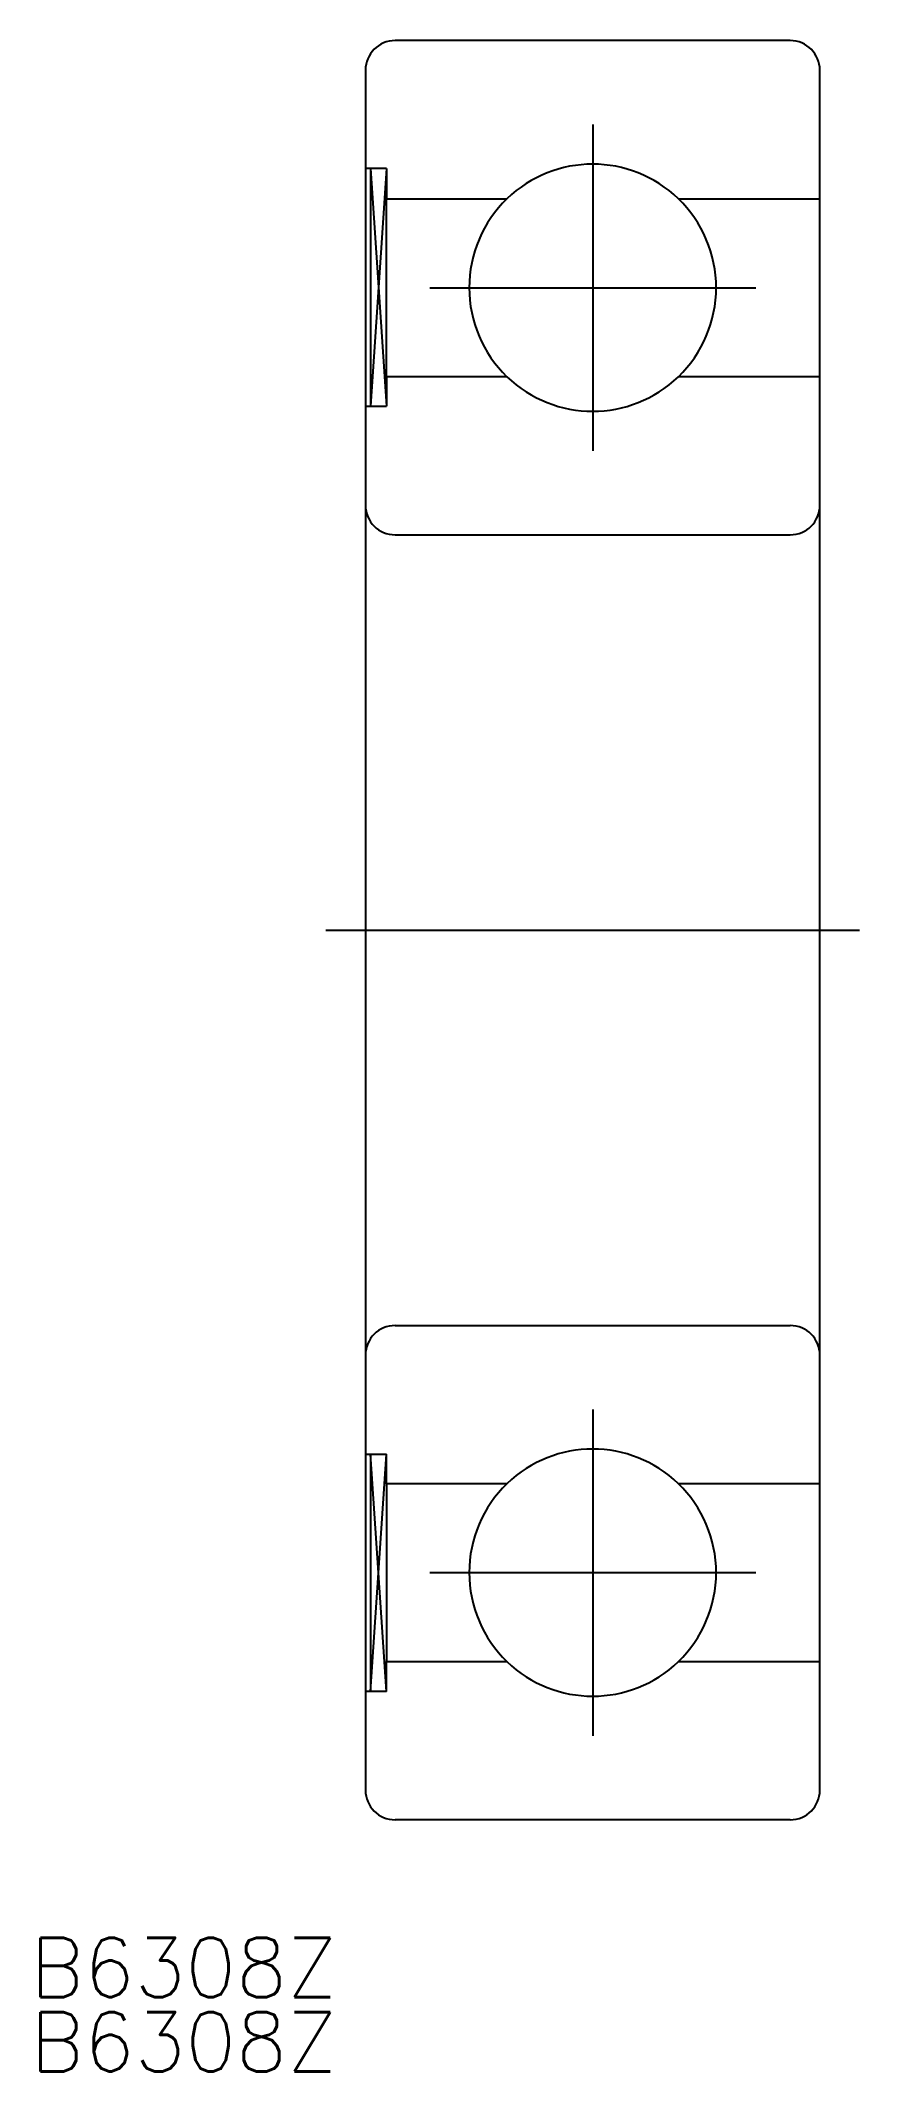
# Model space of a CAD drawing. Extents: x -28 to 13, y -58 to 45.
import ezdxf

# ---------------------------------------------------------------- set-up
doc = ezdxf.new("R2010")
doc.units = 0
doc.linetypes.add('CENTER', pattern=[50.8, 31.75, -6.35, 6.35, -6.35])
doc.layers.get('0').update_dxf_attribs({"linetype": 'CONTINUOUS'})
doc.layers.add('CENTER', color=1, linetype='CENTER')
doc.styles.get("Standard").update_dxf_attribs({"font": 'txt.shx', "height": 3, "bigfont": 'bigfont.shx'})

# ---------------------------------------------------------------- blocks, each defined once
blk = doc.blocks.new('*U2')
at = {"color": 7, "linetype": 'CONTINUOUS'}
blk.add_text('B6308Z', height=3, dxfattribs=at).set_placement((-28.46, -53.97))
blk = doc.blocks.new('*U3')
at = {"color": 7, "linetype": 'CONTINUOUS'}
blk.add_text('B6308Z', height=3, dxfattribs=at).set_placement((-28.46, -57.73))

msp = doc.modelspace()

# ---------------------------------------------------------------- linework, layer by layer
at = {"color": 7, "linetype": 'CONTINUOUS'}
for p, q in [((10, 45), (-10, 45)), ((-11.5, 43.5), (-11.5, -43.5)), ((11.5, -43.5), (11.5, 43.5)), ((-10.44, 38.53), (-11.5, 38.53)), ((-11.24, 38.53), (-11.24, 26.5)), ((-10.44, 38.53), (-10.44, 37)), ((-10.44, 37), (-4.34, 37)), ((-10.44, 28), (-10.44, 37)), ((4.34, 37), (11.5, 37)), ((-4.34, 28), (-10.44, 28)), ((-10.44, 28), (-10.44, 26.5)), ((11.5, 28), (4.34, 28)), ((-11.5, 26.5), (-10.44, 26.5)), ((-10, 20), (10, 20)), ((-10, -20), (10, -20)), ((-11.5, -26.5), (-10.44, -26.5)), ((-11.24, -26.5), (-11.24, -38.52)), ((-10.44, -28), (-10.44, -26.5)), ((-4.34, -28), (-10.44, -28)), ((-10.44, -28), (-10.44, -37)), ((11.5, -28), (4.34, -28)), ((-10.44, -37), (-4.34, -37)), ((-10.44, -38.52), (-10.44, -37)), ((4.34, -37), (11.5, -37)), ((-10.44, -38.52), (-11.5, -38.52)), ((10, -45), (-10, -45))]:
    msp.add_line(p, q, dxfattribs=at)
at = {"color": 3, "linetype": 'CONTINUOUS'}
for p, q in [((-10.44, 38.53), (-11.24, 26.5)), ((-11.24, 38.53), (-10.44, 26.5)), ((-10.44, -38.52), (-11.24, -26.5)), ((-11.24, -38.52), (-10.44, -26.5))]:
    msp.add_line(p, q, dxfattribs=at)
at = {"color": 7, "linetype": 'CONTINUOUS'}
for centre, radius, start, end in [((-10, 43.5), 1.5, 90, 180), ((10, 43.5), 1.5, 0, 90), ((0, 32.5), 6.25, 46.0545, 133.9455), ((0, 32.5), 6.25, 133.9455, 226.0545), ((0, 32.5), 6.25, 313.9455, 46.0545), ((0, 32.5), 6.25, 226.0545, 313.9455), ((-10, 21.5), 1.5, 180, 270), ((10, 21.5), 1.5, 270, 0), ((-10, -21.5), 1.5, 90, 180), ((10, -21.5), 1.5, 0, 90), ((0, -32.5), 6.25, 46.0545, 133.9455), ((0, -32.5), 6.25, 133.9455, 226.0545), ((0, -32.5), 6.25, 313.9455, 46.0545), ((0, -32.5), 6.25, 226.0545, 313.9455), ((-10, -43.5), 1.5, 180, 270), ((10, -43.5), 1.5, 270, 0)]:
    msp.add_arc(centre, radius, start, end, dxfattribs=at)
at = {"layer": 'CENTER', "color": 1, "linetype": 'CENTER'}
for p, q in [((0, 40.75), (0, 24.25)), ((-8.25, 32.5), (8.25, 32.5)), ((-13.5, 0), (13.5, 0)), ((0, -24.25), (0, -40.75)), ((-8.25, -32.5), (8.25, -32.5))]:
    msp.add_line(p, q, dxfattribs=at)

# ---------------------------------------------------------------- block references
at = {"color": 7, "linetype": 'CONTINUOUS'}
for name in ['*U2', '*U3']:
    msp.add_blockref(name, (0, 0), dxfattribs=at)

doc.saveas('drawing.dxf')
